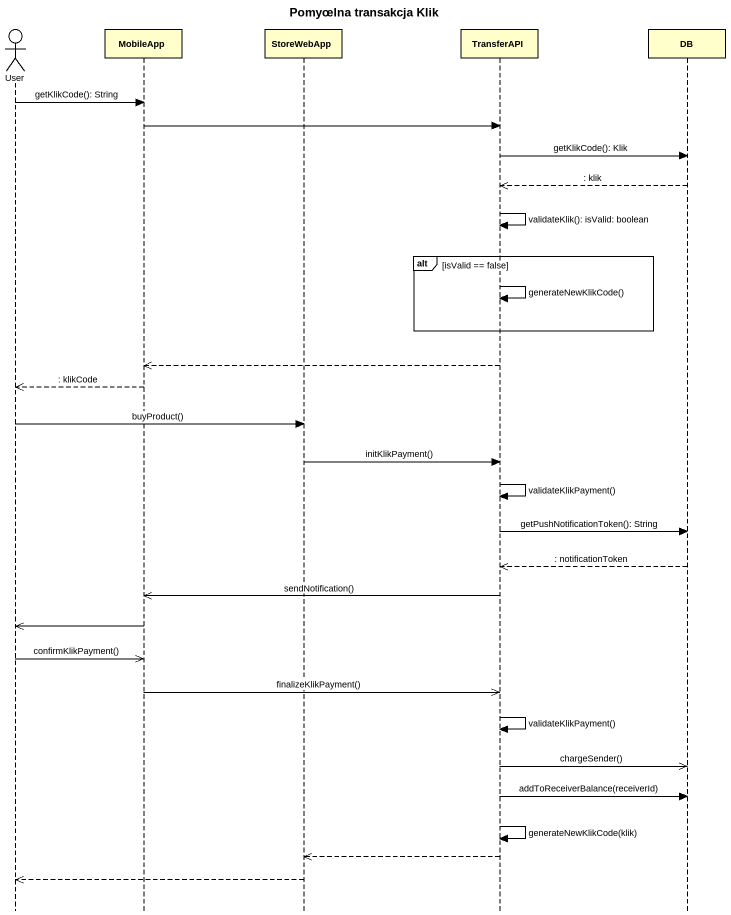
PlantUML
@startuml
title Pomyœlna transakcja Klik
hide footbox
actor User
participant MobileApp
participant StoreWebApp
participant TransferAPI
participant DB

User -> MobileApp : getKlikCode(): String
MobileApp -> TransferAPI
TransferAPI -> DB : getKlikCode(): Klik
DB -->> TransferAPI : : klik
TransferAPI -> TransferAPI : validateKlik(): isValid: boolean
alt isValid == false
  TransferAPI -> TransferAPI : generateNewKlikCode()
end
TransferAPI -->> MobileApp
MobileApp -->> User : : klikCode
User -> StoreWebApp : buyProduct()
StoreWebApp -> TransferAPI : initKlikPayment()
TransferAPI -> TransferAPI : validateKlikPayment()
TransferAPI -> DB : getPushNotificationToken(): String
DB -->> TransferAPI : : notificationToken
TransferAPI ->> MobileApp : sendNotification()
MobileApp ->> User
User ->> MobileApp : confirmKlikPayment()
MobileApp ->> TransferAPI : finalizeKlikPayment()
TransferAPI -> TransferAPI : validateKlikPayment()
TransferAPI ->> DB : chargeSender()
TransferAPI -> DB : addToReceiverBalance(receiverId)
TransferAPI -> TransferAPI : generateNewKlikCode(klik)
TransferAPI -->> StoreWebApp
StoreWebApp -->> User
@enduml
